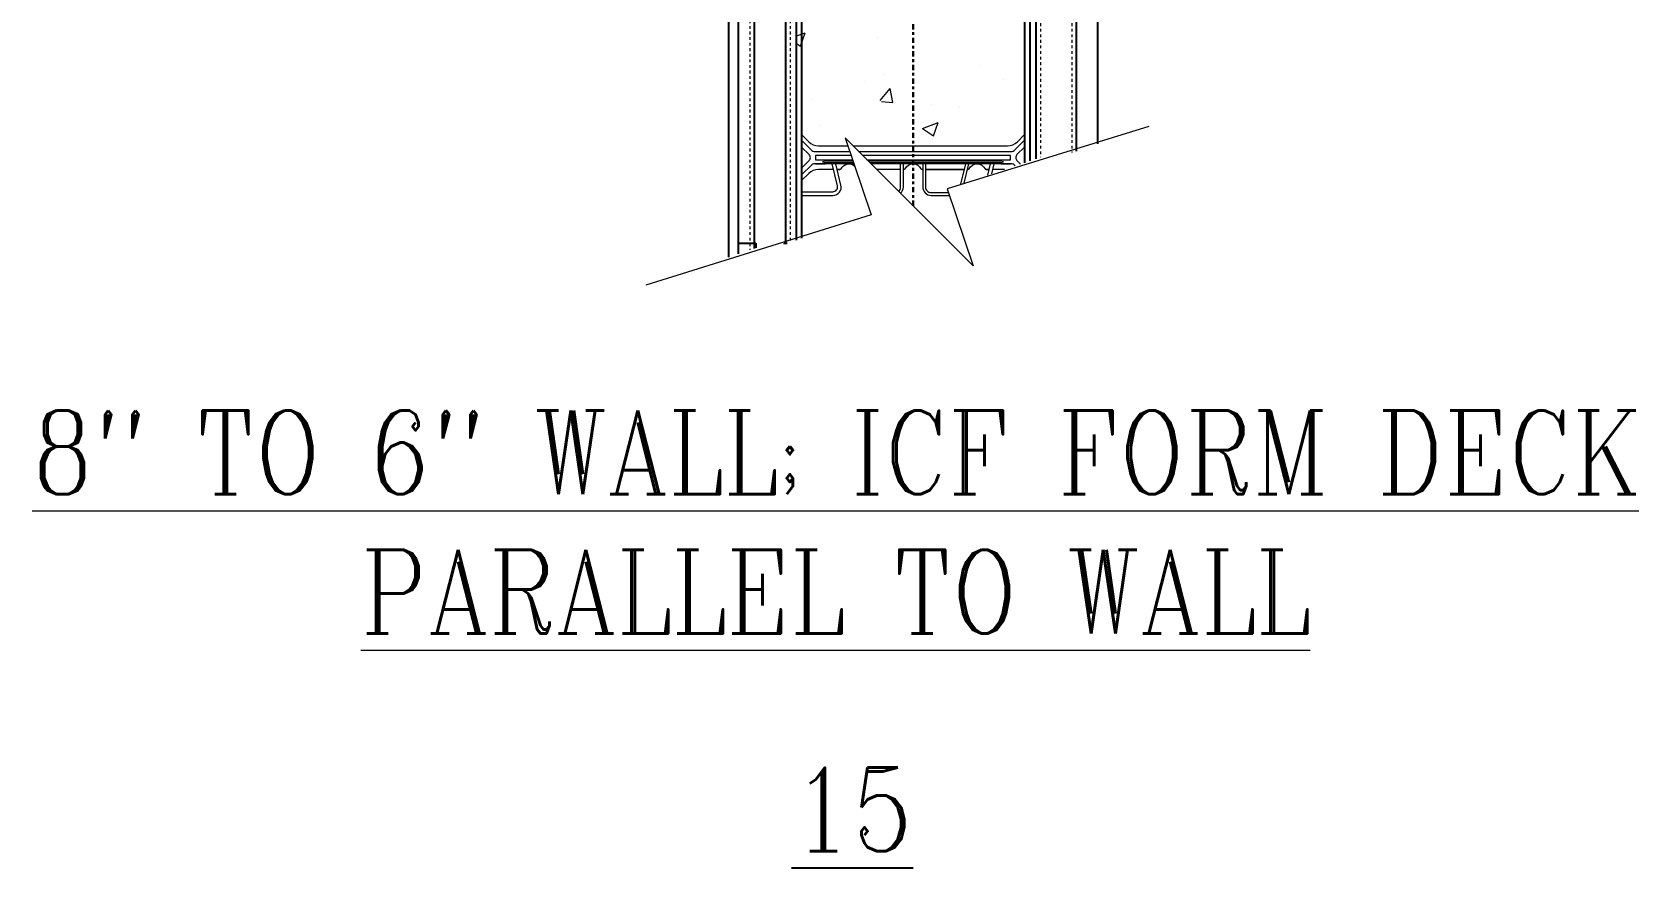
# Model space of a CAD drawing. Header units: inches. Extents: x -58.5 to 10.7, y 192.3 to 275.7.
# Drawn here: x -58.5 to -0.8, y 192.3 to 222.3 of the extents above; entities that cross this region are included whole.
import ezdxf

# ---------------------------------------------------------------- set-up
doc = ezdxf.new("R2010")
doc.units = ezdxf.units.IN
doc.header["$MEASUREMENT"] = 0
for name, pattern in [('CENTER', [2, 1.25, -0.25, 0.25, -0.25]), ('DASHED2', [0.375, 0.25, -0.125]), ('HIDDEN', [0.375, 0.25, -0.125])]:
    doc.linetypes.add(name, pattern=pattern)
doc.layers.get('Defpoints').update_dxf_attribs({"color": 252})
for name, color, linetype, lineweight in [('A2 Hatch', 8, 'Continuous', 9), ('DETAILS', 7, 'Continuous', 13), ('DIM', 3, 'Continuous', 13), ('REBAR', 2, 'CENTER', 30)]:
    doc.layers.add(name, color=color, linetype=linetype, lineweight=lineweight)
doc.styles.add('ARCTEXT', font='arctext.shx', dxfattribs={"width": 0.85})
doc.styles.add('RomanC', font='romanc.shx', dxfattribs={"width": 0.85, "height": 5})

msp = doc.modelspace()

# ---------------------------------------------------------------- linework, layer by layer
at = {"color": 1}
for p, q in [((-33.103, 226.694), (-33.103, 214.313)), ((-32.528, 226.694), (-32.528, 214.508)), ((-31.403, 226.694), (-31.403, 214.678)), ((-31.028, 226.444), (-31.028, 214.805)), ((-30.828, 226.694), (-30.828, 214.873)), ((-22.828, 226.694), (-22.828, 217.586)), ((-22.628, 226.444), (-22.628, 217.654)), ((-33.453, 226.194), (-33.453, 214.194)), ((-22.413, 226.194), (-22.413, 217.727)), ((-20.968, 226.194), (-20.968, 218.005)), ((-20.203, 226.194), (-20.203, 218.264)), ((-33.103, 214.694), (-32.478, 214.694)), ((-32.478, 214.694), (-32.478, 214.525)), ((-31.453, 214.694), (-31.453, 214.661)), ((-31.453, 214.694), (-31.354, 214.694))]:
    msp.add_line(p, q, dxfattribs=at)
at = {"color": 1, "linetype": 'HIDDEN', "ltscale": 0.02}
for p, q in [((-33.103, 214.694), (-32.478, 214.694)), ((-32.478, 214.694), (-32.478, 214.525)), ((-31.453, 214.694), (-31.453, 214.661)), ((-31.453, 214.694), (-31.354, 214.694))]:
    msp.add_line(p, q, dxfattribs=at)
at = {"layer": 'A2 Hatch', "linetype": 'DASHED2', "ltscale": 0.15}
for p, q in [((-32.688, 226.694), (-32.688, 214.454)), ((-31.243, 226.694), (-31.243, 214.732)), ((-22.253, 226.194), (-22.253, 217.781)), ((-21.128, 226.194), (-21.128, 217.95))]:
    msp.add_line(p, q, dxfattribs=at)
at = {"layer": 'A2 Hatch', "ltscale": 0.15}
for p, q in [((-31.011, 222.138), (-30.706, 222.255)), ((-30.869, 221.772), (-30.706, 222.255)), ((-31.012, 221.868), (-30.869, 221.772)), ((-28.096, 222.07), (-28.096, 222.07)), ((-24.417, 221.085), (-24.417, 221.085)), ((-28.572, 220.485), (-28.572, 220.485)), ((-27.864, 220.752), (-27.864, 220.752)), ((-23.594, 220.572), (-23.594, 220.572)), ((-30.448, 219.858), (-30.448, 219.858)), ((-28.006, 219.823), (-27.65, 220.247)), ((-27.558, 219.746), (-27.65, 220.247)), ((-27.963, 219.781), (-27.558, 219.746)), ((-26.177, 219.678), (-26.177, 219.678)), ((-25.148, 219.58), (-25.148, 219.58)), ((-30.201, 218.915), (-30.201, 218.915)), ((-26.491, 218.819), (-25.931, 219.034)), ((-26.491, 218.819), (-26.093, 218.551)), ((-26.093, 218.551), (-25.931, 219.034)), ((-29.063, 218.208), (-29.063, 218.208))]:
    msp.add_line(p, q, dxfattribs=at)
at = {"layer": 'DETAILS', "color": 6, "lineweight": 20}
msp.add_line((-27.276, 217.344), (-28.132, 217.344), dxfattribs=at)
for points in [[(-30.828, 218.594), (-30.575, 218.341, 0.198912), (-30.222, 218.194), (-29.17, 218.194)], [(-30.828, 218.394), (-30.458, 218.024, 0.198912), (-30.387, 217.994), (-29.102, 217.994)], [(-30.828, 217.395), (-30.56, 217.663, 0.414214), (-30.56, 217.875), (-30.828, 218.144)], [(-28.982, 218.194), (-26.828, 218.194), (-23.435, 218.194, 0.198912), (-23.081, 218.341), (-22.828, 218.594)], [(-28.782, 217.994), (-26.828, 217.994), (-23.269, 217.994, 0.198912), (-23.198, 218.024), (-22.828, 218.394)], [(-22.828, 218.144), (-23.096, 217.875, 0.414214), (-23.096, 217.663), (-22.971, 217.537)], [(-30.828, 216.544), (-29.707, 216.544, 0.485338), (-29.542, 216.754), (-29.733, 217.544), (-30.329, 217.544), (-30.079, 217.544), (-29.979, 217.544)], [(-30.828, 216.414), (-29.707, 216.414, 0.485338), (-29.416, 216.785), (-29.599, 217.544)], [(-28.95, 217.544), (-30.387, 217.544, 0.198912), (-30.458, 217.515), (-30.828, 217.145)], [(-28.984, 217.644), (-29.979, 217.644), (-30.077, 217.622, 0.780776), (-30.077, 217.616), (-29.979, 217.594), (-28.967, 217.594)], [(-29.458, 217.344), (-29.551, 217.344), (-29.458, 217.344, 0.279322), (-29.413, 217.371, -0.472891), (-28.925, 217.473, -0.472891)], [(-28.382, 217.594), (-26.828, 217.594), (-23.678, 217.594), (-23.58, 217.616, 0.780776), (-23.58, 217.622), (-23.678, 217.644), (-26.828, 217.644), (-28.432, 217.644)], [(-27.158, 217.344, 0.279322), (-27.114, 217.371, -0.279322), (-26.828, 217.544), (-28.332, 217.544)], [(-27.348, 216.561, 0.222119), (-27.276, 216.714), (-27.276, 217.544)], [(-27.277, 216.49, 0.214348), (-27.176, 216.714), (-27.176, 217.544)], [(-23.157, 217.474), (-23.198, 217.515, 0.198912), (-23.269, 217.544), (-26.828, 217.544, -0.279322), (-26.542, 217.371, 0.279322), (-26.498, 217.344)], [(-26.48, 217.544), (-26.48, 216.714, 0.414214), (-26.18, 216.414), (-25.529, 216.414)], [(-26.38, 217.544), (-26.38, 216.714, 0.414214), (-26.18, 216.514), (-25.563, 216.514)], [(-24.859, 217.344, 0.279322), (-24.815, 217.371, -0.605918), (-24.243, 217.371, 0.279322), (-24.199, 217.344), (-24.106, 217.344), (-24.199, 217.344)], [(-29.684, 217.344), (-30.222, 217.344, 0.198912), (-30.575, 217.198), (-30.828, 216.945)]]:
    msp.add_lwpolyline(points, format="xyb", dxfattribs=at)
for points in [[(-29.051, 217.844), (-30.329, 217.844), (-30.329, 217.694), (-29, 217.694)], [(-28.482, 217.694), (-26.828, 217.694), (-23.328, 217.694), (-23.328, 217.844), (-26.828, 217.844), (-28.632, 217.844)], [(-25.108, 216.813), (-24.932, 217.544)], [(-24.996, 216.851), (-24.829, 217.544)], [(-24.057, 217.544), (-24.156, 217.135)], [(-23.678, 217.544), (-23.578, 217.544), (-23.328, 217.544), (-23.924, 217.544), (-24.01, 217.185)], [(-23.54, 217.344), (-23.972, 217.344)]]:
    msp.add_lwpolyline(points, dxfattribs=at)
for points in [[(-27.176, 217.344), (-27.158, 217.344)], [(-26.48, 217.344), (-26.498, 217.344)], [(-26.38, 217.344), (-24.98, 217.344)], [(-24.877, 217.344), (-24.859, 217.344)]]:
    msp.add_lwpolyline(points, close=True, dxfattribs=at)
at = {"layer": 'DIM'}
msp.add_lwpolyline([(-18.355, 218.891), (-25.607, 216.643), (-24.671, 213.883), (-29.267, 218.48), (-28.331, 215.72), (-36.421, 213.188)], dxfattribs=at)
at = {"layer": 'REBAR', "ltscale": 0.15}
msp.add_line((-26.828, 260.587), (-26.828, 216.041), dxfattribs=at)

# ---------------------------------------------------------------- texts
at = {"layer": 'Defpoints', "insert": (-29.008, 195.864), "char_height": 3, "width": 90.08, "attachment_point": 2, "style": 'RomanC'}
msp.add_mtext('{\\L15\\P}\\P            ', dxfattribs=at)
at = {"layer": 'DIM', "insert": (-29.612, 208.686), "char_height": 3, "width": 65.42344, "attachment_point": 2, "style": 'ARCTEXT'}
msp.add_mtext('{\\Fromanc.shx|c0;\\L8" TO 6" WALL; ICF FORM DECK PARALLEL TO WALL \\l\\P}\\P         ', dxfattribs=at)

doc.saveas('drawing.dxf')
